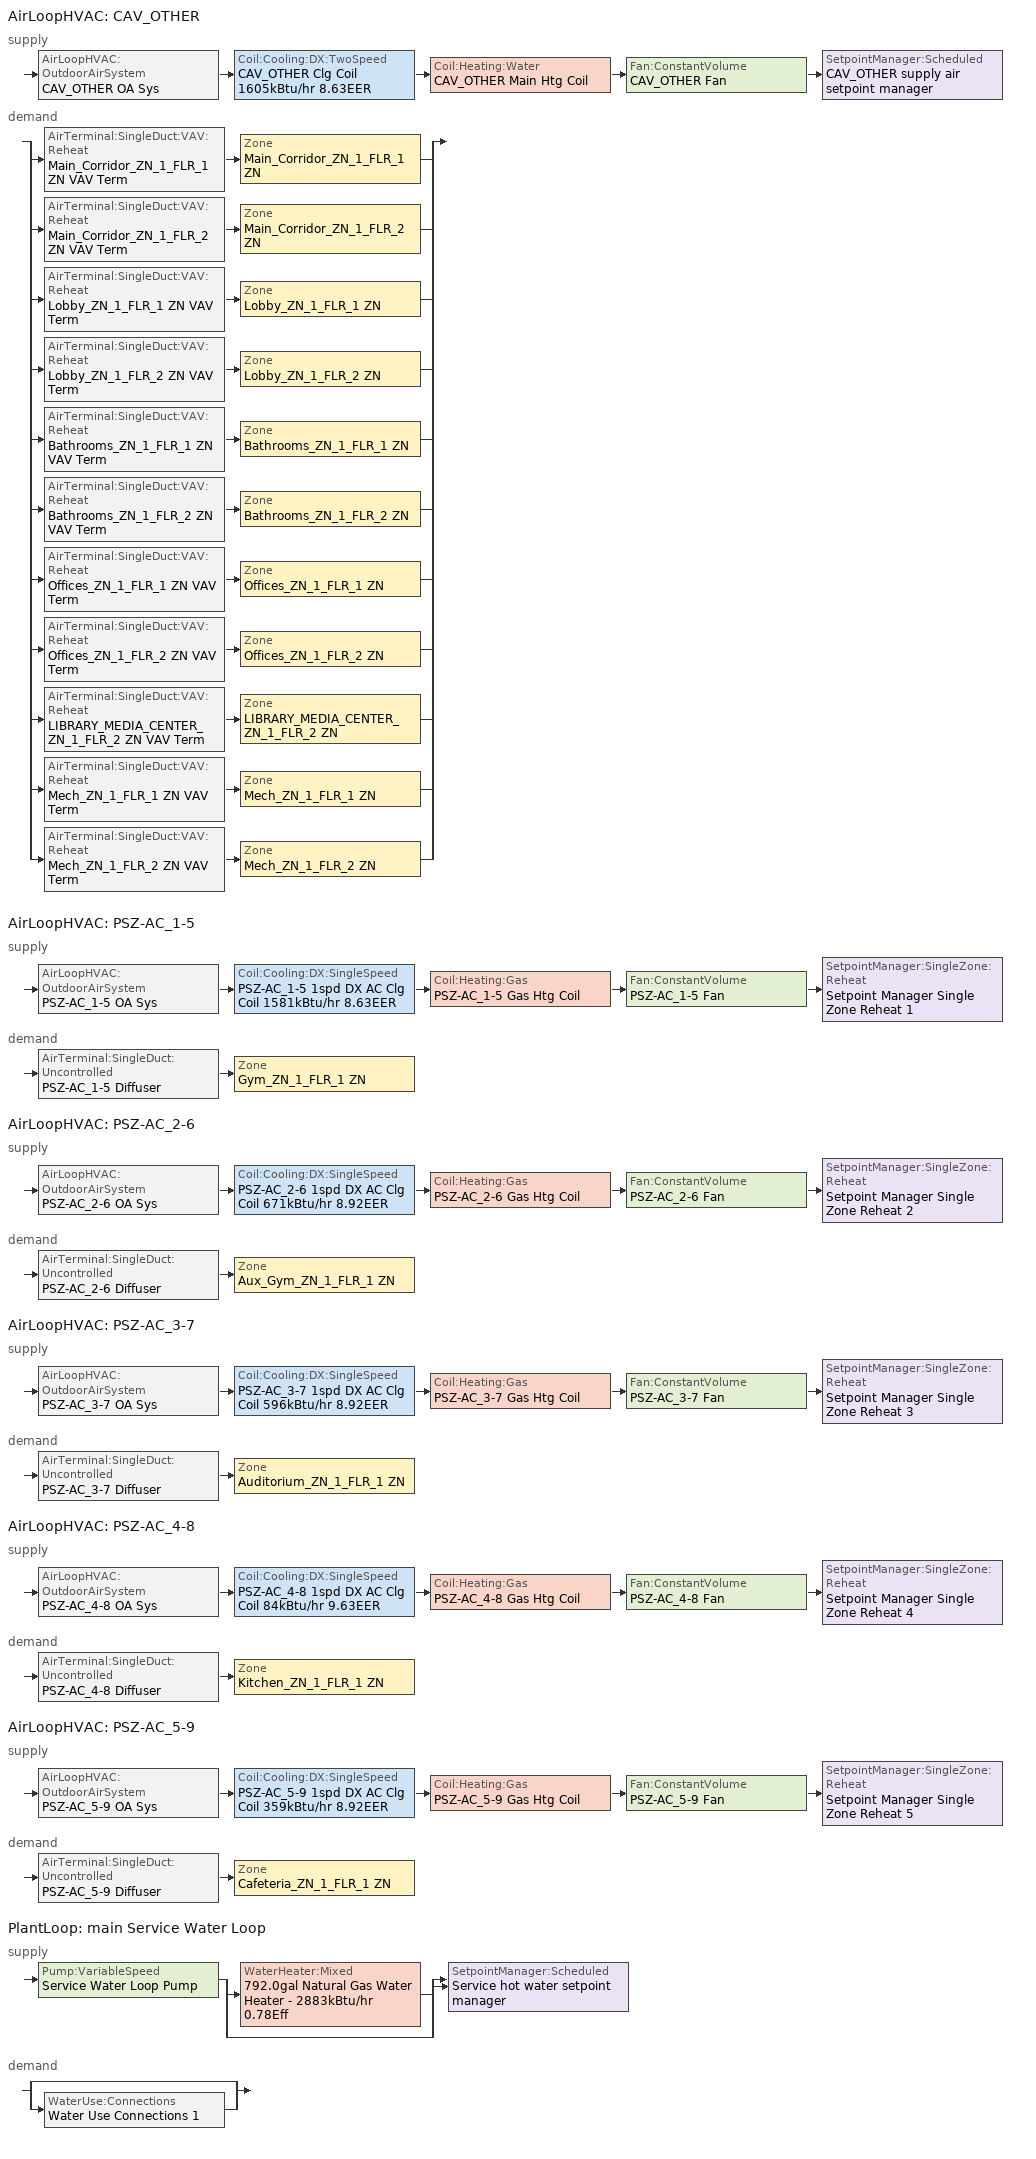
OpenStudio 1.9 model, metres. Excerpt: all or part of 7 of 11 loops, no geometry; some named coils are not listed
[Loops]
AirLoopHVAC 'CAV_OTHER'
 supply: AirLoopHVAC:OutdoorAirSystem 'CAV_OTHER OA Sys' > Coil:Cooling:DX:TwoSpeed 'CAV_OTHER Clg Coil 1605kBtu/hr 8.63EER' > Coil:Heating:Water 'CAV_OTHER Main Htg Coil' > Fan:ConstantVolume 'CAV_OTHER Fan' > SetpointManager:Scheduled 'CAV_OTHER supply air setpoint manager'
 demand: split
  | AirTerminal:SingleDuct:VAV:Reheat 'Main_Corridor_ZN_1_FLR_1 ZN VAV Term' > Zone 'Main_Corridor_ZN_1_FLR_1 ZN'
  | AirTerminal:SingleDuct:VAV:Reheat 'Main_Corridor_ZN_1_FLR_2 ZN VAV Term' > Zone 'Main_Corridor_ZN_1_FLR_2 ZN'
  | AirTerminal:SingleDuct:VAV:Reheat 'Lobby_ZN_1_FLR_1 ZN VAV Term' > Zone 'Lobby_ZN_1_FLR_1 ZN'
  | AirTerminal:SingleDuct:VAV:Reheat 'Lobby_ZN_1_FLR_2 ZN VAV Term' > Zone 'Lobby_ZN_1_FLR_2 ZN'
  | AirTerminal:SingleDuct:VAV:Reheat 'Bathrooms_ZN_1_FLR_1 ZN VAV Term' > Zone 'Bathrooms_ZN_1_FLR_1 ZN'
  | AirTerminal:SingleDuct:VAV:Reheat 'Bathrooms_ZN_1_FLR_2 ZN VAV Term' > Zone 'Bathrooms_ZN_1_FLR_2 ZN'
  | AirTerminal:SingleDuct:VAV:Reheat 'Offices_ZN_1_FLR_1 ZN VAV Term' > Zone 'Offices_ZN_1_FLR_1 ZN'
  | AirTerminal:SingleDuct:VAV:Reheat 'Offices_ZN_1_FLR_2 ZN VAV Term' > Zone 'Offices_ZN_1_FLR_2 ZN'
  | AirTerminal:SingleDuct:VAV:Reheat 'LIBRARY_MEDIA_CENTER_ZN_1_FLR_2 ZN VAV Term' > Zone 'LIBRARY_MEDIA_CENTER_ZN_1_FLR_2 ZN'
  | AirTerminal:SingleDuct:VAV:Reheat 'Mech_ZN_1_FLR_1 ZN VAV Term' > Zone 'Mech_ZN_1_FLR_1 ZN'
  | AirTerminal:SingleDuct:VAV:Reheat 'Mech_ZN_1_FLR_2 ZN VAV Term' > Zone 'Mech_ZN_1_FLR_2 ZN'
AirLoopHVAC 'PSZ-AC_1-5'
 supply: AirLoopHVAC:OutdoorAirSystem 'PSZ-AC_1-5 OA Sys' > Coil:Cooling:DX:SingleSpeed 'PSZ-AC_1-5 1spd DX AC Clg Coil 1581kBtu/hr 8.63EER' > Coil:Heating:Gas 'PSZ-AC_1-5 Gas Htg Coil' > Fan:ConstantVolume 'PSZ-AC_1-5 Fan' > SetpointManager:SingleZone:Reheat 'Setpoint Manager Single Zone Reheat 1'
 demand: AirTerminal:SingleDuct:Uncontrolled 'PSZ-AC_1-5 Diffuser' > Zone 'Gym_ZN_1_FLR_1 ZN'
AirLoopHVAC 'PSZ-AC_2-6'
 supply: AirLoopHVAC:OutdoorAirSystem 'PSZ-AC_2-6 OA Sys' > Coil:Cooling:DX:SingleSpeed 'PSZ-AC_2-6 1spd DX AC Clg Coil 671kBtu/hr 8.92EER' > Coil:Heating:Gas 'PSZ-AC_2-6 Gas Htg Coil' > Fan:ConstantVolume 'PSZ-AC_2-6 Fan' > SetpointManager:SingleZone:Reheat 'Setpoint Manager Single Zone Reheat 2'
 demand: AirTerminal:SingleDuct:Uncontrolled 'PSZ-AC_2-6 Diffuser' > Zone 'Aux_Gym_ZN_1_FLR_1 ZN'
AirLoopHVAC 'PSZ-AC_3-7'
 supply: AirLoopHVAC:OutdoorAirSystem 'PSZ-AC_3-7 OA Sys' > Coil:Cooling:DX:SingleSpeed 'PSZ-AC_3-7 1spd DX AC Clg Coil 596kBtu/hr 8.92EER' > Coil:Heating:Gas 'PSZ-AC_3-7 Gas Htg Coil' > Fan:ConstantVolume 'PSZ-AC_3-7 Fan' > SetpointManager:SingleZone:Reheat 'Setpoint Manager Single Zone Reheat 3'
 demand: AirTerminal:SingleDuct:Uncontrolled 'PSZ-AC_3-7 Diffuser' > Zone 'Auditorium_ZN_1_FLR_1 ZN'
AirLoopHVAC 'PSZ-AC_4-8'
 supply: AirLoopHVAC:OutdoorAirSystem 'PSZ-AC_4-8 OA Sys' > Coil:Cooling:DX:SingleSpeed 'PSZ-AC_4-8 1spd DX AC Clg Coil 84kBtu/hr 9.63EER' > Coil:Heating:Gas 'PSZ-AC_4-8 Gas Htg Coil' > Fan:ConstantVolume 'PSZ-AC_4-8 Fan' > SetpointManager:SingleZone:Reheat 'Setpoint Manager Single Zone Reheat 4'
 demand: AirTerminal:SingleDuct:Uncontrolled 'PSZ-AC_4-8 Diffuser' > Zone 'Kitchen_ZN_1_FLR_1 ZN'
AirLoopHVAC 'PSZ-AC_5-9'
 supply: AirLoopHVAC:OutdoorAirSystem 'PSZ-AC_5-9 OA Sys' > Coil:Cooling:DX:SingleSpeed 'PSZ-AC_5-9 1spd DX AC Clg Coil 359kBtu/hr 8.92EER' > Coil:Heating:Gas 'PSZ-AC_5-9 Gas Htg Coil' > Fan:ConstantVolume 'PSZ-AC_5-9 Fan' > SetpointManager:SingleZone:Reheat 'Setpoint Manager Single Zone Reheat 5'
 demand: AirTerminal:SingleDuct:Uncontrolled 'PSZ-AC_5-9 Diffuser' > Zone 'Cafeteria_ZN_1_FLR_1 ZN'
PlantLoop 'main Service Water Loop'
 supply: Pump:VariableSpeed 'Service Water Loop Pump' > split
  | WaterHeater:Mixed '792.0gal Natural Gas Water Heater - 2883kBtu/hr 0.78Eff'
  | bypass
  join > SetpointManager:Scheduled 'Service hot water setpoint manager'
 demand: split
  | bypass
  | WaterUse:Connections 'Water Use Connections 1'
[Sizing:Zone] Zone Cooling Design Supply Air Temperature {C}=12.8; Zone Cooling Design Supply Air Humidity Ratio {kg-H2O/kg-air}=0.0085; Zone Heating Design Supply Air Humidity Ratio {kg-H2O/kg-air}=0.008; Cooling Design Air Flow Method=DesignDay; Heating Design Air Flow Method=DesignDay
Name | Zone Heating Design Supply Air Temperature {C}
Mech_ZN_1_FLR_2 ZN; Bathrooms_ZN_1_FLR_1 ZN; LIBRARY_MEDIA_CENTER_ZN_1_FLR_2 ZN; Offices_ZN_1_FLR_1 ZN; Bathrooms_ZN_1_FLR_2 ZN; Main_Corridor_ZN_1_FLR_1 ZN; Lobby_ZN_1_FLR_2 ZN; Mech_ZN_1_FLR_1 ZN; Lobby_ZN_1_FLR_1 ZN; Offices_ZN_1_FLR_2 ZN; Main_Corridor_ZN_1_FLR_2 ZN | 50
Auditorium_ZN_1_FLR_1 ZN; Cafeteria_ZN_1_FLR_1 ZN; Kitchen_ZN_1_FLR_1 ZN; Gym_ZN_1_FLR_1 ZN; Aux_Gym_ZN_1_FLR_1 ZN | 40
[Zone equipment]
Mech_ZN_1_FLR_2 ZN: Mech_ZN_1_FLR_2 ZN VAV Term
Bathrooms_ZN_1_FLR_1 ZN: Bathrooms_ZN_1_FLR_1 ZN VAV Term, Bathrooms_ZN_1_FLR_1 ZN Exhaust Fan
Auditorium_ZN_1_FLR_1 ZN: PSZ-AC_3-7 Diffuser
Cafeteria_ZN_1_FLR_1 ZN: PSZ-AC_5-9 Diffuser
Kitchen_ZN_1_FLR_1 ZN: PSZ-AC_4-8 Diffuser, Kitchen_ZN_1_FLR_1 ZN Exhaust Fan
LIBRARY_MEDIA_CENTER_ZN_1_FLR_2 ZN: LIBRARY_MEDIA_CENTER_ZN_1_FLR_2 ZN VAV Term
Offices_ZN_1_FLR_1 ZN: Offices_ZN_1_FLR_1 ZN VAV Term
Bathrooms_ZN_1_FLR_2 ZN: Bathrooms_ZN_1_FLR_2 ZN VAV Term, Bathrooms_ZN_1_FLR_2 ZN Exhaust Fan
Main_Corridor_ZN_1_FLR_1 ZN: Main_Corridor_ZN_1_FLR_1 ZN VAV Term
Lobby_ZN_1_FLR_2 ZN: Lobby_ZN_1_FLR_2 ZN VAV Term
Mech_ZN_1_FLR_1 ZN: Mech_ZN_1_FLR_1 ZN VAV Term
Gym_ZN_1_FLR_1 ZN: PSZ-AC_1-5 Diffuser
Lobby_ZN_1_FLR_1 ZN: Lobby_ZN_1_FLR_1 ZN VAV Term
Offices_ZN_1_FLR_2 ZN: Offices_ZN_1_FLR_2 ZN VAV Term
Main_Corridor_ZN_1_FLR_2 ZN: Main_Corridor_ZN_1_FLR_2 ZN VAV Term
Aux_Gym_ZN_1_FLR_1 ZN: PSZ-AC_2-6 Diffuser
[PlantLoop]
main Service Water Loop: Maximum Loop Temperature {C}=60; Minimum Loop Temperature {C}=10; Plant Loop Volume {m3}=Autocalculate; Load Distribution Scheme=Optimal
[Sizing:Plant]
main Service Water Loop: Loop Type=Heating; Design Loop Exit Temperature {C}=60; Loop Design Temperature Difference {deltaC}=5; Sizing Option=NonCoincident; Zone Timesteps in Averaging Window=1; Coincident Sizing Factor Mode=None
[SetpointManager:Scheduled] Control Variable=Temperature
Name | Schedule
CAV_OTHER supply air setpoint manager | Supply Air Temp - 55.04F 3
Service hot water setpoint manager | Service Water Loop Temp - 140.0F
[Pump:VariableSpeed]
Service Water Loop Pump: Rated Pump Head {Pa}=0.001; Motor Efficiency=1; Pump Control Type=Intermittent
[AirLoopHVAC] Design Supply Air Flow Rate {m3/s}=AutoSize
Name | Availability Schedule | Availability Manager
CAV_OTHER | SecondarySchool VAV Operation | Availability Manager Night Cycle 4
PSZ-AC_1-5 | SecondarySchool PSZ-AC Operation | Availability Manager Night Cycle 5
PSZ-AC_2-6 | SecondarySchool PSZ-AC Operation | Availability Manager Night Cycle 6
PSZ-AC_3-7 | SecondarySchool PSZ-AC Operation | Availability Manager Night Cycle 7
PSZ-AC_4-8 | SecondarySchool PSZ-AC Operation | Availability Manager Night Cycle 8
PSZ-AC_5-9 | SecondarySchool PSZ-AC Operation | Availability Manager Night Cycle 9
[Sizing:System] Type of Load to Size On=Sensible; Design Outdoor Air Flow Rate {m3/s}=Autosize; Preheat Design Temperature {C}=7; Preheat Design Humidity Ratio {kg-H2O/kg-Air}=0.008; Precool Design Temperature {C}=12.8; Precool Design Humidity Ratio {kg-H2O/kg-Air}=0.008; Central Cooling Design Supply Air Temperature {C}=12.8; Sizing Option=Coincident; 100% Outdoor Air in Cooling=No; 100% Outdoor Air in Heating=No; Central Cooling Design Supply Air Humidity Ratio {kg-H2O/kg-Air}=0.0085; Central Heating Design Supply Air Humidity Ratio {kg-H2O/kg-Air}=0.008; Cooling Design Air Flow Method=DesignDay; Cooling Design Air Flow Rate {m3/s}=0; Heating Design Air Flow Method=DesignDay; Heating Design Air Flow Rate {m3/s}=0; System Outdoor Air Method=ZoneSum; Zone Maximum Outdoor Air Fraction=1; Cooling Supply Air Flow Rate Per Floor Area {m3/s-m2}=0.00996765; Cooling Fraction of Autosized Cooling Supply Air Flow Rate=1; Cooling Supply Air Flow Rate Per Unit Cooling Capacity {m3/s-W}=3.94755e-05; Heating Supply Air Flow Rate Per Floor Area {m3/s-m2}=0.00996765; Heating Fraction of Autosized Heating Supply Air Flow Rate=1; Heating Fraction of Autosized Cooling Supply Air Flow Rate=1; Heating Supply Air Flow Rate Per Unit Heating Capacity {m3/s-W}=3.15882e-05; Cooling Design Capacity Method=CoolingDesignCapacity; Cooling Design Capacity {W}=autosize; Cooling Design Capacity Per Floor Area {W/m2}=234.7; Fraction of Autosized Cooling Design Capacity=1; Heating Design Capacity Method=HeatingDesignCapacity; Heating Design Capacity {W}=autosize; Heating Design Capacity Per Floor Area {W/m2}=157; Fraction of Autosized Heating Design Capacity=1; Central Cooling Capacity Control Method=OnOff
Name | Minimum System Air Flow Ratio | Central Heating Design Supply Air Temperature {C}
CAV_OTHER | 0.3 | 16.7
PSZ-AC_1-5; PSZ-AC_2-6; PSZ-AC_3-7; PSZ-AC_4-8; PSZ-AC_5-9 | 1 | 40
[Fan:ConstantVolume] Maximum Flow Rate {m3/s}=AutoSize
Name | Availability Schedule | Fan Efficiency | Pressure Rise {Pa} | Motor Efficiency
CAV_OTHER Fan | Always On Discrete | 0.6084 | 1018.77 | 0.936
PSZ-AC_1-5 Fan | SecondarySchool PSZ-AC Operation | 0.6045 | 1018.77 | 0.93
PSZ-AC_2-6 Fan | SecondarySchool PSZ-AC Operation | 0.5915 | 1018.77 | 0.91
PSZ-AC_3-7 Fan | SecondarySchool PSZ-AC Operation | 0.5915 | 1110.94 | 0.91
PSZ-AC_4-8 Fan | SecondarySchool PSZ-AC Operation | 0.546 | 622.722 | 0.84
PSZ-AC_5-9 Fan | SecondarySchool PSZ-AC Operation | 0.58175 | 1110.94 | 0.895
[Coil:Cooling:DX:TwoSpeed]
CAV_OTHER Clg Coil 1605kBtu/hr 8.63EER: Availability Schedule=Always On Discrete; Rated High Speed Total Cooling Capacity {W}=Autosize; Rated High Speed Sensible Heat Ratio=Autosize; Rated High Speed COP {W/W}=3.00974; Rated High Speed Air Flow Rate {m3/s}=Autosize; Total Cooling Capacity Function of Temperature Curve=DOE Ref DX Clg Coil Cool-Cap-fT; Total Cooling Capacity Function of Flow Fraction Curve=DOE Ref DX Clg Coil Cool-CAP-fFlow; Energy Input Ratio Function of Temperature Curve=DOE Ref DX Clg Coil Cool-EIR-fT; Energy Input Ratio Function of Flow Fraction Curve=DOE Ref DX Clg Coil Cool-EIR-fFlow; Part Load Fraction Correlation Curve=DOE Ref DX Clg Coil Cool-PLF-fPLR; Rated Low Speed Total Cooling Capacity {W}=Autosize; Rated Low Speed Sensible Heat Ratio=0.69; Rated Low Speed COP {W/W}=3.00974; Low Speed Total Cooling Capacity Function of Temperature Curve=DOE Ref DX Clg Coil Cool-Cap-fT 1; Low Speed Energy Input Ratio Function of Temperature Curve=DOE Ref DX Clg Coil Cool-EIR-fT 1; Condenser Type=AirCooled; High Speed Evaporative Condenser Effectiveness=0; High Speed Evaporative Condenser Air Flow Rate {m3/s}=Autosize; High Speed Evaporative Condenser Pump Rated Power Consumption {W}=Autosize; Low Speed Evaporative Condenser Effectiveness=0; Low Speed Evaporative Condenser Air Flow Rate {m3/s}=Autosize; Low Speed Evaporative Condenser Pump Rated Power Consumption {W}=Autosize; Basin Heater Capacity {W/K}=10; Basin Heater Setpoint Temperature {C}=2
[Controller:OutdoorAir] Minimum Outdoor Air Flow Rate {m3/s}=Autosize; Maximum Outdoor Air Flow Rate {m3/s}=Autosize; Economizer Control Type=DifferentialDryBulb; Economizer Control Action Type=ModulateFlow; Economizer Maximum Limit Dry-Bulb Temperature {C}=28; Economizer Maximum Limit Enthalpy {J/kg}=64000; Economizer Minimum Limit Dry-Bulb Temperature {C}=-100; Lockout Type=NoLockout; Minimum Limit Type=FixedMinimum; Minimum Outdoor Air Schedule=Always On Discrete; High Humidity Control=No; Heat Recovery Bypass Control Type=BypassWhenOAFlowGreaterThanMinimum
Name | Minimum Fraction of Outdoor Air Schedule | Controller Mechanical Ventilation
CAV_OTHER OA Controller | SecondarySchool VAV OA Damper | CAV_OTHER Vent Controller
PSZ-AC_1-5 OA Sys Controller |  | Controller Mechanical Ventilation 1
PSZ-AC_2-6 OA Sys Controller |  | Controller Mechanical Ventilation 2
PSZ-AC_3-7 OA Sys Controller |  | Controller Mechanical Ventilation 3
PSZ-AC_4-8 OA Sys Controller |  | Controller Mechanical Ventilation 4
PSZ-AC_5-9 OA Sys Controller |  | Controller Mechanical Ventilation 5
[Controller:MechanicalVentilation] Availability Schedule=Always On Discrete; System Outdoor Air Method=ZoneSum
CAV_OTHER Vent Controller; Controller Mechanical Ventilation 1; Controller Mechanical Ventilation 2; Controller Mechanical Ventilation 3; Controller Mechanical Ventilation 4; Controller Mechanical Ventilation 5
[AirLoopHVAC:OutdoorAirSystem]
Name | Controller
CAV_OTHER OA Sys | CAV_OTHER OA Controller
PSZ-AC_1-5 OA Sys | PSZ-AC_1-5 OA Sys Controller
PSZ-AC_2-6 OA Sys | PSZ-AC_2-6 OA Sys Controller
PSZ-AC_3-7 OA Sys | PSZ-AC_3-7 OA Sys Controller
PSZ-AC_4-8 OA Sys | PSZ-AC_4-8 OA Sys Controller
PSZ-AC_5-9 OA Sys | PSZ-AC_5-9 OA Sys Controller
[AvailabilityManager:NightCycle] Control Type=CycleOnAny; Thermostat Tolerance {deltaC}=1; Cycling Run Time {s}=3600
Availability Manager Night Cycle 4; Availability Manager Night Cycle 5; Availability Manager Night Cycle 6; Availability Manager Night Cycle 7; Availability Manager Night Cycle 8; Availability Manager Night Cycle 9
[AirTerminal:SingleDuct:VAV:Reheat] Availability Schedule=Always On Discrete; Maximum Air Flow Rate {m3/s}=AutoSize; Zone Minimum Air Flow Input Method=Constant; Constant Minimum Air Flow Fraction=0.3; Fixed Minimum Air Flow Rate {m3/s}=0; Maximum Hot Water or Steam Flow Rate {m3/s}=AutoSize; Minimum Hot Water or Steam Flow Rate {m3/s}=0; Convergence Tolerance=0.001; Damper Heating Action=Normal; Maximum Flow per Zone Floor Area During Reheat {m3/s-m2}=0; Maximum Flow Fraction During Reheat=0.5; Maximum Reheat Air Temperature {C}=50; Control For Outdoor Air=No
Name | Reheat Coil
Main_Corridor_ZN_1_FLR_1 ZN VAV Term | Main_Corridor_ZN_1_FLR_1 ZN Rht Coil
Main_Corridor_ZN_1_FLR_2 ZN VAV Term | Main_Corridor_ZN_1_FLR_2 ZN Rht Coil
Lobby_ZN_1_FLR_1 ZN VAV Term | Lobby_ZN_1_FLR_1 ZN Rht Coil
Lobby_ZN_1_FLR_2 ZN VAV Term | Lobby_ZN_1_FLR_2 ZN Rht Coil
Bathrooms_ZN_1_FLR_1 ZN VAV Term | Bathrooms_ZN_1_FLR_1 ZN Rht Coil
Bathrooms_ZN_1_FLR_2 ZN VAV Term | Bathrooms_ZN_1_FLR_2 ZN Rht Coil
Offices_ZN_1_FLR_1 ZN VAV Term | Offices_ZN_1_FLR_1 ZN Rht Coil
Offices_ZN_1_FLR_2 ZN VAV Term | Offices_ZN_1_FLR_2 ZN Rht Coil
LIBRARY_MEDIA_CENTER_ZN_1_FLR_2 ZN VAV Term | LIBRARY_MEDIA_CENTER_ZN_1_FLR_2 ZN Rht Coil
Mech_ZN_1_FLR_1 ZN VAV Term | Mech_ZN_1_FLR_1 ZN Rht Coil
Mech_ZN_1_FLR_2 ZN VAV Term | Mech_ZN_1_FLR_2 ZN Rht Coil
[SetpointManager:SingleZone:Reheat] Minimum Supply Air Temperature {C}=10; Maximum Supply Air Temperature {C}=50
Name | Control Zone
Setpoint Manager Single Zone Reheat 1 | Gym_ZN_1_FLR_1 ZN
Setpoint Manager Single Zone Reheat 2 | Aux_Gym_ZN_1_FLR_1 ZN
Setpoint Manager Single Zone Reheat 3 | Auditorium_ZN_1_FLR_1 ZN
Setpoint Manager Single Zone Reheat 4 | Kitchen_ZN_1_FLR_1 ZN
Setpoint Manager Single Zone Reheat 5 | Cafeteria_ZN_1_FLR_1 ZN
[Coil:Heating:Gas] Availability Schedule=Always On Discrete; Gas Burner Efficiency=0.78; Nominal Capacity {W}=AutoSize; Parasitic Electric Load {W}=0; Parasitic Gas Load {W}=0
PSZ-AC_1-5 Gas Htg Coil; PSZ-AC_2-6 Gas Htg Coil; PSZ-AC_3-7 Gas Htg Coil; PSZ-AC_4-8 Gas Htg Coil; PSZ-AC_5-9 Gas Htg Coil
[Coil:Cooling:DX:SingleSpeed] Availability Schedule=Always On Discrete; Rated Total Cooling Capacity {W}=autosize; Rated Sensible Heat Ratio=autosize; Rated Air Flow Rate {m3/s}=autosize; Rated Evaporator Fan Power Per Volume Flow Rate {W/(m3/s)}=773.3; Condenser Type=AirCooled; Evaporative Condenser Effectiveness=0; Evaporative Condenser Air Flow Rate {m3/s}=Autosize; Evaporative Condenser Pump Rated Power Consumption {W}=Autosize; Crankcase Heater Capacity {W}=0; Maximum Outdoor Dry-Bulb Temperature for Crankcase Heater Operation {C}=0; Basin Heater Capacity {W/K}=0; Basin Heater Setpoint Temperature {C}=10
Name | Rated COP {W/W} | Total Cooling Capacity Function of Temperature Curve | Total Cooling Capacity Function of Flow Fraction Curve | Energy Input Ratio Function of Temperature Curve | Energy Input Ratio Function of Flow Fraction Curve | Part Load Fraction Correlation Curve
PSZ-AC_1-5 1spd DX AC Clg Coil 1581kBtu/hr 8.63EER | 3.00974 | DOE Ref DX Clg Coil Cool-Cap-fT 8 | DOE Ref DX Clg Coil Cool-CAP-fFlow 4 | DOE Ref DX Clg Coil Cool-EIR-fT 8 | DOE Ref DX Clg Coil Cool-EIR-fFlow 4 | DOE Ref DX Clg Coil Cool-PLF-fPLR 4
PSZ-AC_2-6 1spd DX AC Clg Coil 671kBtu/hr 8.92EER | 3.10629 | DOE Ref DX Clg Coil Cool-Cap-fT 9 | DOE Ref DX Clg Coil Cool-CAP-fFlow 5 | DOE Ref DX Clg Coil Cool-EIR-fT 9 | DOE Ref DX Clg Coil Cool-EIR-fFlow 5 | DOE Ref DX Clg Coil Cool-PLF-fPLR 5
PSZ-AC_3-7 1spd DX AC Clg Coil 596kBtu/hr 8.92EER | 3.10629 | DOE Ref DX Clg Coil Cool-Cap-fT 10 | DOE Ref DX Clg Coil Cool-CAP-fFlow 6 | DOE Ref DX Clg Coil Cool-EIR-fT 10 | DOE Ref DX Clg Coil Cool-EIR-fFlow 6 | DOE Ref DX Clg Coil Cool-PLF-fPLR 6
PSZ-AC_4-8 1spd DX AC Clg Coil 84kBtu/hr 9.63EER | 3.34269 | DOE Ref DX Clg Coil Cool-Cap-fT 11 | DOE Ref DX Clg Coil Cool-CAP-fFlow 7 | DOE Ref DX Clg Coil Cool-EIR-fT 11 | DOE Ref DX Clg Coil Cool-EIR-fFlow 7 | DOE Ref DX Clg Coil Cool-PLF-fPLR 7
PSZ-AC_5-9 1spd DX AC Clg Coil 359kBtu/hr 8.92EER | 3.10629 | DOE Ref DX Clg Coil Cool-Cap-fT 12 | DOE Ref DX Clg Coil Cool-CAP-fFlow 8 | DOE Ref DX Clg Coil Cool-EIR-fT 12 | DOE Ref DX Clg Coil Cool-EIR-fFlow 8 | DOE Ref DX Clg Coil Cool-PLF-fPLR 8
[AirTerminal:SingleDuct:Uncontrolled] Availability Schedule=Always On Discrete; Maximum Air Flow Rate {m3/s}=AutoSize
PSZ-AC_1-5 Diffuser; PSZ-AC_2-6 Diffuser; PSZ-AC_3-7 Diffuser; PSZ-AC_4-8 Diffuser; PSZ-AC_5-9 Diffuser
[Fan:ZoneExhaust] Fan Efficiency=0.1595; Pressure Rise {Pa}=124.544; System Availability Manager Coupling Mode=Decoupled
Name | Availability Schedule | Maximum Flow Rate {m3/s} | Flow Fraction Schedule | Balanced Exhaust Fraction Schedule
Kitchen_ZN_1_FLR_1 ZN Exhaust Fan | SchoolSecondary Kitchen_Exhaust_SCH | 2.54852 | SchoolSecondary Kitchen_Exhaust_SCH_DCV | SchoolSecondary Kitchen Exhaust Fan Balanced Exhaust Fraction Schedule
Bathrooms_ZN_1_FLR_1 ZN Exhaust Fan; Bathrooms_ZN_1_FLR_2 ZN Exhaust Fan | SchoolSecondary Hours_of_operation | 0.283168
[Refrigeration:Case] Availability Schedule=Always On Discrete; Zone=Kitchen_ZN_1_FLR_1 ZN; Rated Ambient Temperature {C}=23.8889; Rated Ambient Relative Humidity {percent}=55; Rated Total Cooling Capacity per Unit Length {W/m}=734; Case Length {m}=7.32; Latent Case Credit Curve Type=CaseTemperatureMethod; Standard Case Lighting Power per Unit Length {W/m}=33; Case Lighting Schedule=SchoolSecondary BLDG_LIGHT_SCH; Fraction of Lighting Energy to Case=1; Anti-Sweat Heater Control Type=None; Humidity at Zero Anti-Sweat Heater Energy {percent}=0; Case Height {m}=0; Defrost Energy Correction Curve Type=None; Refrigerated Case Restocking Schedule=SchoolSecondary Kitchen_ZN_1_FLR_1_Case:1_WALKINFREEZER_WalkInStockingSched
Name | Rated Latent Heat Ratio | Rated Runtime Fraction | Case Operating Temperature {C} | Latent Case Credit Curve | Standard Case Fan Power per Unit Length {W/m} | Operating Case Fan Power per Unit Length {W/m} | Fraction of Anti-Sweat Heater Energy to Case | Case Defrost Power per Unit Length {W/m} | Case Defrost Type | Case Defrost Schedule | Case Defrost Drip-Down Schedule | Under Case HVAC Return Air Fraction | Case Credit Fraction Schedule
Kitchen_ZN_1_FLR_1 ZN Walkin Freezer | 0.1 | 0.4 | -23 | Single Shelf Horizontal Latent Energy Multiplier_Pre2004 | 68.3 | 68.3 | 0 | 410 | Electric | Refrigeration Defrost Schedule | Refrigeration Defrost DripDown Schedule | 0 | Refrigeration Case Credit Schedule
Kitchen_ZN_1_FLR_1 ZN Display Case | 0.08 | 0.85 | 2 | Multi Shelf Vertical Latent Energy Multiplier | 55 | 55 | 0.2 | 0 | OffCycle | Refrigeration Defrost Schedule 1 |  | 0.05
[Refrigeration:Condenser:AirCooled] Rated Subcooling Temperature Difference {deltaC}=0; Condenser Fan Speed Control Type=VariableSpeed; Rated Fan Power {W}=750; Minimum Fan Air Flow Ratio=0.25
Name | Rated Effective Total Heat Rejection Rate Curve
Refrigeration Condenser Air Cooled 1 | Refrigeration Condenser Air Cooled HR Curve
Refrigeration Condenser Air Cooled 2 | Refrigeration Condenser Air Cooled HR Curve 1
[Refrigeration:System] Minimum Condensing Temperature {C}=21; Refrigeration System Working Fluid Type=R404a; Suction Temperature Control Type=ConstantSuctionTemperature; Suction Piping Zone=Kitchen_ZN_1_FLR_1 ZN
Name | Refrigeration Condenser
Refrigeration System 1 | Refrigeration Condenser Air Cooled 1
Refrigeration System 2 | Refrigeration Condenser Air Cooled 2
[WaterHeater:Mixed]
792.0gal Natural Gas Water Heater - 2883kBtu/hr 0.78Eff: Tank Volume {m3}=2.99805; Setpoint Temperature Schedule=Service Water Loop Temp - 140.0F; Deadband Temperature Difference {deltaC}=2; Maximum Temperature Limit {C}=82.2222; Heater Control Type=Cycle; Heater Maximum Capacity {W}=845000; Heater Fuel Type=NaturalGas; Heater Thermal Efficiency=0.78; Off Cycle Parasitic Fuel Consumption Rate {W}=19.9992; Off Cycle Parasitic Fuel Type=NaturalGas; Off Cycle Parasitic Heat Fraction to Tank=0.8; On Cycle Parasitic Fuel Consumption Rate {W}=19.9992; On Cycle Parasitic Fuel Type=NaturalGas; On Cycle Parasitic Heat Fraction to Tank=0; Ambient Temperature Indicator=Schedule; Ambient Temperature Schedule=Water Heater Ambient Temp Schedule - 70F; Off Cycle Loss Coefficient to Ambient Temperature {W/K}=5.99799; On Cycle Loss Coefficient to Ambient Temperature {W/K}=5.99799; Use Side Effectiveness=1; Source Side Effectiveness=1; Use Side Design Flow Rate {m3/s}=autosize; Source Side Design Flow Rate {m3/s}=autosize; Indirect Water Heating Recovery Time {hr}=1.5
[WaterUse:Connections]
Water Use Connections 1: Water Use Equipment Name 1=Main Service Water Use 7.18gal/min
[WaterUse:Equipment:Definition]
Main Service Water Use Def 7.18gal/min: Peak Flow Rate {m3/s}=0.000452988; Target Temperature Schedule=Schedule Ruleset 5; Sensible Fraction Schedule=Schedule Ruleset 3; Latent Fraction Schedule=Schedule Ruleset 4
[WaterUse:Equipment]
Main Service Water Use 7.18gal/min: Water Use Equipment Definition=Main Service Water Use Def 7.18gal/min; Flow Rate Fraction Schedule=SchoolSecondary BLDG_SWH_SCH
[Schedule:Ruleset]
Name | Default Day Schedule | Summer Design Day Schedule | Winter Design Day Schedule
SecondarySchool VAV Operation | SecondarySchool VAV Operation Default | SecondarySchool VAV Operation Summer Design Day | SecondarySchool VAV Operation Winter Design Day
SecondarySchool VAV OA Damper | SecondarySchool VAV OA Damper Default | SecondarySchool VAV OA Damper Summer Design Day | SecondarySchool VAV OA Damper Winter Design Day
Supply Air Temp - 55.04F 3 | Supply Air Temp - 55.04F Default 3
SecondarySchool PSZ-AC Operation | SecondarySchool PSZ-AC Operation Default | SecondarySchool PSZ-AC Operation Summer Design Day | SecondarySchool PSZ-AC Operation Winter Design Day
SchoolSecondary Kitchen_Exhaust_SCH | SchoolSecondary Kitchen_Exhaust_SCH Default | SchoolSecondary Kitchen_Exhaust_SCH Summer Design Day | SchoolSecondary Kitchen_Exhaust_SCH Winter Design Day
SchoolSecondary Kitchen_Exhaust_SCH_DCV | SchoolSecondary Kitchen_Exhaust_SCH_DCV Default | SchoolSecondary Kitchen_Exhaust_SCH_DCV Summer Design Day | SchoolSecondary Kitchen_Exhaust_SCH_DCV Winter Design Day
SchoolSecondary Kitchen Exhaust Fan Balanced Exhaust Fraction Schedule | SchoolSecondary Kitchen Exhaust Fan Balanced Exhaust Fraction Schedule Default | SchoolSecondary Kitchen Exhaust Fan Balanced Exhaust Fraction Schedule Summer Design Day | SchoolSecondary Kitchen Exhaust Fan Balanced Exhaust Fraction Schedule Winter Design Day
SchoolSecondary Hours_of_operation | SchoolSecondary Hours_of_operation Default | SchoolSecondary Hours_of_operation Summer Design Day | SchoolSecondary Hours_of_operation Winter Design Day
Refrigeration Defrost Schedule | Refrigeration Defrost Schedule Default
Refrigeration Defrost DripDown Schedule | Refrigeration Defrost DripDown Schedule Default
Refrigeration Case Credit Schedule | Refrigeration Case Credit Schedule Default
SchoolSecondary BLDG_LIGHT_SCH | SchoolSecondary BLDG_LIGHT_SCH Default | SchoolSecondary BLDG_LIGHT_SCH Summer Design Day | SchoolSecondary BLDG_LIGHT_SCH Winter Design Day
SchoolSecondary Kitchen_ZN_1_FLR_1_Case:1_WALKINFREEZER_WalkInStockingSched | SchoolSecondary Kitchen_ZN_1_FLR_1_Case:1_WALKINFREEZER_WalkInStockingSched Default | SchoolSecondary Kitchen_ZN_1_FLR_1_Case:1_WALKINFREEZER_WalkInStockingSched Summer Design Day | SchoolSecondary Kitchen_ZN_1_FLR_1_Case:1_WALKINFREEZER_WalkInStockingSched Winter Design Day
Refrigeration Defrost Schedule 1 | Refrigeration Defrost Schedule Default 1
Service Water Loop Temp - 140.0F | Service Water Loop Temp - 140.0F Default
Water Heater Ambient Temp Schedule - 70F | Water Heater Ambient Temp Schedule - 70F Default
Schedule Ruleset 3 | Schedule Day 53
Schedule Ruleset 4 | Schedule Day 54
Schedule Ruleset 5 | Schedule Day 55
SchoolSecondary BLDG_SWH_SCH | SchoolSecondary BLDG_SWH_SCH Default | SchoolSecondary BLDG_SWH_SCH Summer Design Day | SchoolSecondary BLDG_SWH_SCH Winter Design Day
[Schedule:Day]
SecondarySchool VAV Operation Default; SecondarySchool VAV Operation Summer Design Day; SecondarySchool VAV OA Damper Default; SecondarySchool VAV OA Damper Summer Design Day: 6, 0, 0, 22, 0, 1, 24, 0, 0
SecondarySchool VAV Operation Winter Design Day; SecondarySchool VAV Operation Sat|WntrDsn Day: 6, 0, 0, 18, 0, 1, 24, 0, 0
SecondarySchool VAV Operation Sun Day; SecondarySchool VAV OA Damper Winter Design Day; SecondarySchool VAV OA Damper Sat|Sun|WntrDsn Day; SecondarySchool PSZ-AC Operation Sat|Sun Day; SchoolSecondary Kitchen_Exhaust_SCH Default; SchoolSecondary Kitchen_Exhaust_SCH Wknd Day; SchoolSecondary Kitchen_Exhaust_SCH Wknd Day 1; SchoolSecondary Kitchen Exhaust Fan Balanced Exhaust Fraction Schedule Default; SchoolSecondary Kitchen Exhaust Fan Balanced Exhaust Fraction Schedule Wknd Day; SchoolSecondary Kitchen Exhaust Fan Balanced Exhaust Fraction Schedule Wknd Day 1; SchoolSecondary Hours_of_operation Default; SchoolSecondary BLDG_LIGHT_SCH Winter Design Day; SchoolSecondary BLDG_SWH_SCH Default; SchoolSecondary BLDG_SWH_SCH Sun|Sat Day; SchoolSecondary BLDG_SWH_SCH Sun|Sat Day 1; SchoolSecondary BLDG_SWH_SCH Sat Day: 24, 0, 0
Supply Air Temp - 55.04F Default 3: 24, 0, 12.8
SecondarySchool PSZ-AC Operation Default; SecondarySchool PSZ-AC Operation Summer Design Day; SecondarySchool PSZ-AC Operation Winter Design Day: 6, 0, 0, 19, 0, 1, 24, 0, 0
SchoolSecondary Kitchen_Exhaust_SCH Wkdy Day: 8, 0, 0, 17, 0, 1, 24, 0, 0
SchoolSecondary Kitchen_Exhaust_SCH Winter Design Day; SchoolSecondary Kitchen_Exhaust_SCH Summer Design Day; SchoolSecondary Kitchen_Exhaust_SCH Wkdy Day 1; SchoolSecondary Kitchen_Exhaust_SCH Wkdy Day 2: 8, 0, 0, 21, 0, 1, 24, 0, 0
SchoolSecondary Kitchen_Exhaust_SCH_DCV Default; SchoolSecondary Kitchen_Exhaust_SCH_DCV Winter Design Day; SchoolSecondary Kitchen_Exhaust_SCH_DCV Summer Design Day; SchoolSecondary BLDG_LIGHT_SCH Summer Design Day: 24, 0, 1
SchoolSecondary Kitchen Exhaust Fan Balanced Exhaust Fraction Schedule Wkdy Day: 8, 0, 0, 17, 0, 0.746296, 24, 0, 0
SchoolSecondary Kitchen Exhaust Fan Balanced Exhaust Fraction Schedule Winter Design Day; SchoolSecondary Kitchen Exhaust Fan Balanced Exhaust Fraction Schedule Summer Design Day; SchoolSecondary Kitchen Exhaust Fan Balanced Exhaust Fraction Schedule Wkdy Day 1; SchoolSecondary Kitchen Exhaust Fan Balanced Exhaust Fraction Schedule Wkdy Day 2: 8, 0, 0, 21, 0, 0.746296, 24, 0, 0
SchoolSecondary Hours_of_operation Winter Design Day; SchoolSecondary Hours_of_operation Summer Design Day; SchoolSecondary Hours_of_operation WntrDsn|SmrDsn|Wkdy Day: 7, 0, 0, 21, 0, 1, 24, 0, 0
Refrigeration Defrost Schedule Default: 11, 0, 0, 11, 20, 1, 23, 0, 0, 23, 20, 1, 24, 0, 0
Refrigeration Defrost DripDown Schedule Default: 11, 0, 0, 11, 30, 1, 23, 0, 0, 23, 30, 1, 24, 0, 0
Refrigeration Case Credit Schedule Default: 7, 0, 0.2, 21, 0, 0.4, 24, 0, 0.2
SchoolSecondary BLDG_LIGHT_SCH Default; SchoolSecondary BLDG_LIGHT_SCH Wknd Day; SchoolSecondary BLDG_LIGHT_SCH Wknd Day 1: 24, 0, 0.1773
SchoolSecondary BLDG_LIGHT_SCH Wkdy Day; SchoolSecondary BLDG_LIGHT_SCH Wkdy Day 2: 7, 0, 0.1773, 21, 0, 0.9, 24, 0, 0.1773
SchoolSecondary BLDG_LIGHT_SCH Wkdy Day 1: 8, 0, 0.1773, 20, 0, 0.5, 24, 0, 0.1773
SchoolSecondary Kitchen_ZN_1_FLR_1_Case:1_WALKINFREEZER_WalkInStockingSched Default: 4, 0, 0, 5, 0, 725, 6, 0, 417, 7, 0, 290, 24, 0, 0
SchoolSecondary Kitchen_ZN_1_FLR_1_Case:1_WALKINFREEZER_WalkInStockingSched Winter Design Day; SchoolSecondary Kitchen_ZN_1_FLR_1_Case:1_WALKINFREEZER_WalkInStockingSched Summer Design Day; SchoolSecondary Kitchen_ZN_1_FLR_1_Case:1_WALKINFREEZER_WalkInStockingSched WntrDsn|SmrDsn|Wknd|Mon|Wed|Thu Day: 4, 0, 0, 5, 0, 125, 6, 0, 117, 7, 0, 90, 19, 0, 0, 20, 0, 125, 21, 0, 117, 22, 0, 90, 24, 0, 0
Refrigeration Defrost Schedule Default 1: 23, 20, 0, 24, 0, 0
Service Water Loop Temp - 140.0F Default: 24, 0, 60
Water Heater Ambient Temp Schedule - 70F Default: 24, 0, 21.1111
Schedule Day 53: 24, 0, 0.2
Schedule Day 54: 24, 0, 0.05
Schedule Day 55: 24, 0, 43.3333
SchoolSecondary BLDG_SWH_SCH Summer Design Day: 7, 0, 0.05, 8, 0, 0.1, 9, 0, 0.34, 10, 0, 0.6, 11, 0, 0.63, 12, 0, 0.72, 13, 0, 0.79, 14, 0, 0.83, 15, 0, 0.61, 16, 0, 0.65, 18, 0, 0.1, 19, 0, 0.19, 20, 0, 0.25, 22, 0, 0.22, 23, 0, 0.12, 24, 0, 0.09
SchoolSecondary BLDG_SWH_SCH Wkdy Day; SchoolSecondary BLDG_SWH_SCH Wkdy Day 2: 8, 0, 0, 9, 0, 0.34, 10, 0, 0.6, 11, 0, 0.63, 12, 0, 0.72, 13, 0, 0.79, 14, 0, 0.83, 15, 0, 0.61, 16, 0, 0.65, 18, 0, 0.1, 19, 0, 0.19, 20, 0, 0.25, 24, 0, 0
SchoolSecondary BLDG_SWH_SCH Winter Design Day: 9, 0, 0.03, 13, 0, 0.05, 24, 0, 0.03
SchoolSecondary BLDG_SWH_SCH Wkdy Day 1: 8, 0, 0, 18, 0, 0.1, 19, 0, 0.19, 20, 0, 0.25, 24, 0, 0
[Schedule:Rule] Date Specification Type=DateRange
Name | Schedule Ruleset | Rule Order | Day Schedule | Apply Saturday | Start Month | Start Day | End Month | End Day | Apply Sunday | Apply Monday | Apply Tuesday | Apply Wednesday | Apply Thursday | Apply Friday
Schedule Rule 46 | SecondarySchool VAV Operation | 1 | SecondarySchool VAV Operation Sat|WntrDsn Day | Yes | 1 | 1 | 12 | 31
Schedule Rule 47 | SecondarySchool VAV Operation | 0 | SecondarySchool VAV Operation Sun Day |  | 1 | 1 | 12 | 31 | Yes
Schedule Rule 48 | SecondarySchool VAV OA Damper | 0 | SecondarySchool VAV OA Damper Sat|Sun|WntrDsn Day | Yes | 1 | 1 | 12 | 31 | Yes
Schedule Rule 50 | SecondarySchool PSZ-AC Operation | 0 | SecondarySchool PSZ-AC Operation Sat|Sun Day | Yes | 1 | 1 | 12 | 31 | Yes
Schedule Rule 52 | SchoolSecondary Kitchen_Exhaust_SCH | 4 | SchoolSecondary Kitchen_Exhaust_SCH Wkdy Day |  | 1 | 1 | 6 | 30 |  | Yes | Yes | Yes | Yes | Yes
Schedule Rule 53 | SchoolSecondary Kitchen_Exhaust_SCH | 3 | SchoolSecondary Kitchen_Exhaust_SCH Wknd Day | Yes | 1 | 1 | 6 | 30 | Yes
Schedule Rule 54 | SchoolSecondary Kitchen_Exhaust_SCH | 2 | SchoolSecondary Kitchen_Exhaust_SCH Wkdy Day 1 |  | 7 | 1 | 9 | 1 |  | Yes | Yes | Yes | Yes | Yes
Schedule Rule 55 | SchoolSecondary Kitchen_Exhaust_SCH | 1 | SchoolSecondary Kitchen_Exhaust_SCH Wknd Day 1 | Yes | 7 | 1 | 9 | 1 | Yes
Schedule Rule 56 | SchoolSecondary Kitchen_Exhaust_SCH | 0 | SchoolSecondary Kitchen_Exhaust_SCH Wkdy Day 2 |  | 9 | 1 | 12 | 31 |  | Yes | Yes | Yes | Yes | Yes
Schedule Rule 57 | SchoolSecondary Kitchen Exhaust Fan Balanced Exhaust Fraction Schedule | 4 | SchoolSecondary Kitchen Exhaust Fan Balanced Exhaust Fraction Schedule Wkdy Day |  | 1 | 1 | 6 | 30 |  | Yes | Yes | Yes | Yes | Yes
Schedule Rule 58 | SchoolSecondary Kitchen Exhaust Fan Balanced Exhaust Fraction Schedule | 3 | SchoolSecondary Kitchen Exhaust Fan Balanced Exhaust Fraction Schedule Wknd Day | Yes | 1 | 1 | 6 | 30 | Yes
Schedule Rule 59 | SchoolSecondary Kitchen Exhaust Fan Balanced Exhaust Fraction Schedule | 2 | SchoolSecondary Kitchen Exhaust Fan Balanced Exhaust Fraction Schedule Wkdy Day 1 |  | 7 | 1 | 9 | 1 |  | Yes | Yes | Yes | Yes | Yes
Schedule Rule 60 | SchoolSecondary Kitchen Exhaust Fan Balanced Exhaust Fraction Schedule | 1 | SchoolSecondary Kitchen Exhaust Fan Balanced Exhaust Fraction Schedule Wknd Day 1 | Yes | 7 | 1 | 9 | 1 | Yes
Schedule Rule 61 | SchoolSecondary Kitchen Exhaust Fan Balanced Exhaust Fraction Schedule | 0 | SchoolSecondary Kitchen Exhaust Fan Balanced Exhaust Fraction Schedule Wkdy Day 2 |  | 9 | 1 | 12 | 31 |  | Yes | Yes | Yes | Yes | Yes
Schedule Rule 62 | SchoolSecondary Hours_of_operation | 0 | SchoolSecondary Hours_of_operation WntrDsn|SmrDsn|Wkdy Day |  | 1 | 1 | 12 | 31 |  | Yes | Yes | Yes | Yes | Yes
Schedule Rule 63 | SchoolSecondary BLDG_LIGHT_SCH | 4 | SchoolSecondary BLDG_LIGHT_SCH Wkdy Day |  | 1 | 1 | 6 | 30 |  | Yes | Yes | Yes | Yes | Yes
Schedule Rule 64 | SchoolSecondary BLDG_LIGHT_SCH | 3 | SchoolSecondary BLDG_LIGHT_SCH Wknd Day | Yes | 1 | 1 | 6 | 30 | Yes
Schedule Rule 65 | SchoolSecondary BLDG_LIGHT_SCH | 2 | SchoolSecondary BLDG_LIGHT_SCH Wkdy Day 1 |  | 7 | 1 | 9 | 1 |  | Yes | Yes | Yes | Yes | Yes
Schedule Rule 66 | SchoolSecondary BLDG_LIGHT_SCH | 1 | SchoolSecondary BLDG_LIGHT_SCH Wknd Day 1 | Yes | 7 | 1 | 9 | 1 | Yes
Schedule Rule 67 | SchoolSecondary BLDG_LIGHT_SCH | 0 | SchoolSecondary BLDG_LIGHT_SCH Wkdy Day 2 |  | 9 | 1 | 12 | 31 |  | Yes | Yes | Yes | Yes | Yes
Schedule Rule 68 | SchoolSecondary Kitchen_ZN_1_FLR_1_Case:1_WALKINFREEZER_WalkInStockingSched | 0 | SchoolSecondary Kitchen_ZN_1_FLR_1_Case:1_WALKINFREEZER_WalkInStockingSched WntrDsn|SmrDsn|Wknd|Mon|Wed|Thu Day | Yes | 1 | 1 | 12 | 31 | Yes | Yes |  | Yes | Yes
Schedule Rule 69 | SchoolSecondary BLDG_SWH_SCH | 5 | SchoolSecondary BLDG_SWH_SCH Sun|Sat Day | Yes | 1 | 1 | 6 | 15 | Yes
Schedule Rule 70 | SchoolSecondary BLDG_SWH_SCH | 4 | SchoolSecondary BLDG_SWH_SCH Wkdy Day |  | 1 | 1 | 6 | 15 |  | Yes | Yes | Yes | Yes | Yes
Schedule Rule 71 | SchoolSecondary BLDG_SWH_SCH | 3 | SchoolSecondary BLDG_SWH_SCH Sun|Sat Day 1 | Yes | 6 | 16 | 9 | 15 | Yes
Schedule Rule 72 | SchoolSecondary BLDG_SWH_SCH | 2 | SchoolSecondary BLDG_SWH_SCH Wkdy Day 1 |  | 6 | 16 | 9 | 15 |  | Yes | Yes | Yes | Yes | Yes
Schedule Rule 73 | SchoolSecondary BLDG_SWH_SCH | 1 | SchoolSecondary BLDG_SWH_SCH Sat Day | Yes | 9 | 16 | 12 | 31
Schedule Rule 74 | SchoolSecondary BLDG_SWH_SCH | 0 | SchoolSecondary BLDG_SWH_SCH Wkdy Day 2 |  | 9 | 16 | 12 | 31 |  | Yes | Yes | Yes | Yes | Yes
[Schedule:Constant]
Always On Discrete: Value=1
[Curve:Biquadratic] Minimum Value of x {BasedOnField A2}=-100; Maximum Value of x {BasedOnField A2}=100; Minimum Value of y {BasedOnField A3}=-100; Maximum Value of y {BasedOnField A3}=100
Name | Coefficient1 Constant | Coefficient2 x | Coefficient3 x**2 | Coefficient4 y | Coefficient5 y**2 | Coefficient6 x*y
DOE Ref DX Clg Coil Cool-Cap-fT; DOE Ref DX Clg Coil Cool-Cap-fT 1; DOE Ref DX Clg Coil Cool-Cap-fT 8; DOE Ref DX Clg Coil Cool-Cap-fT 9; DOE Ref DX Clg Coil Cool-Cap-fT 10; DOE Ref DX Clg Coil Cool-Cap-fT 11; DOE Ref DX Clg Coil Cool-Cap-fT 12 | 0.971212 | -0.0152755 | 0.00144345 | -0.00039321 | -6.8364e-06 | -0.000290596
DOE Ref DX Clg Coil Cool-EIR-fT; DOE Ref DX Clg Coil Cool-EIR-fT 1; DOE Ref DX Clg Coil Cool-EIR-fT 8; DOE Ref DX Clg Coil Cool-EIR-fT 9; DOE Ref DX Clg Coil Cool-EIR-fT 10; DOE Ref DX Clg Coil Cool-EIR-fT 11; DOE Ref DX Clg Coil Cool-EIR-fT 12 | 0.286871 | 0.0239022 | -0.000810648 | 0.0134585 | 0.000338936 | -0.000487004
[Curve:Quadratic] Coefficient1 Constant=0.909496; Coefficient2 x=0.0986477; Coefficient3 x**2=-0.00819488; Minimum Value of x {BasedOnField A2}=0; Maximum Value of x {BasedOnField A2}=1
DOE Ref DX Clg Coil Cool-PLF-fPLR; DOE Ref DX Clg Coil Cool-PLF-fPLR 4; DOE Ref DX Clg Coil Cool-PLF-fPLR 5; DOE Ref DX Clg Coil Cool-PLF-fPLR 6; DOE Ref DX Clg Coil Cool-PLF-fPLR 7; DOE Ref DX Clg Coil Cool-PLF-fPLR 8
[Curve:Cubic]
Name | Coefficient1 Constant | Coefficient2 x | Coefficient3 x**2 | Coefficient4 x**3 | Minimum Value of x {BasedOnField A2} | Maximum Value of x {BasedOnField A2}
Single Shelf Horizontal Latent Energy Multiplier_Pre2004 | 0.020376 | 0.00024378 | 1.14e-05 | 1.811e-07 | -35 | 20
Multi Shelf Vertical Latent Energy Multiplier | 0.0265263 | 0.00107803 | -6.02558e-05 | 1.23732e-06 | -35 | 20
DOE Ref DX Clg Coil Cool-CAP-fFlow; DOE Ref DX Clg Coil Cool-EIR-fFlow; DOE Ref DX Clg Coil Cool-CAP-fFlow 4; DOE Ref DX Clg Coil Cool-EIR-fFlow 4; DOE Ref DX Clg Coil Cool-CAP-fFlow 5; DOE Ref DX Clg Coil Cool-EIR-fFlow 5; DOE Ref DX Clg Coil Cool-CAP-fFlow 6; DOE Ref DX Clg Coil Cool-EIR-fFlow 6; DOE Ref DX Clg Coil Cool-CAP-fFlow 7; DOE Ref DX Clg Coil Cool-EIR-fFlow 7; DOE Ref DX Clg Coil Cool-CAP-fFlow 8; DOE Ref DX Clg Coil Cool-EIR-fFlow 8 | 1 | 0 | 0 | 0 | -100 | 100
[Curve:Linear] Coefficient1 Constant=0; Coefficient2 x=22000; Minimum Value of x {BasedOnField A2}=5; Maximum Value of x {BasedOnField A2}=22.2
Refrigeration Condenser Air Cooled HR Curve; Refrigeration Condenser Air Cooled HR Curve 1
